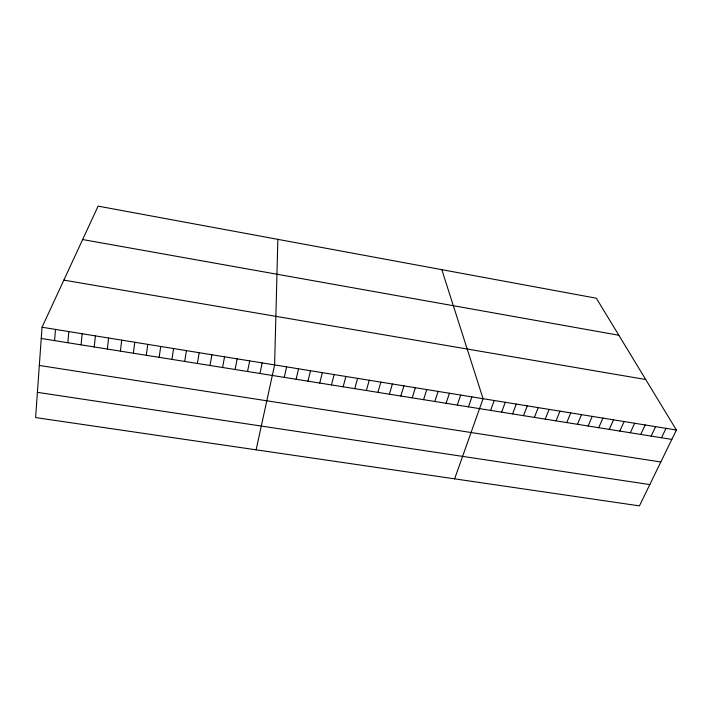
<?xml version="1.0" encoding="UTF-8"?>
<svg xmlns="http://www.w3.org/2000/svg" width="712" height="712" viewBox="0 0 712 712"><rect width="100%" height="100%" fill="white"/><g stroke="black" fill="none" stroke-linecap="round" stroke-linejoin="round"><path stroke-width="1.07" d="M277.858 239.357L274.61 364.918L256.124 449.824M42.044 327.235L35.6 417.588L639.438 505.867L676.4 430.021L596.336 298.221L98.114 206.133L42.044 327.235L676.4 430.021M54.584 340.612L55.474 329.416M67.862 342.739L68.841 331.578M81.088 344.857L82.156 333.732M94.242 346.958L95.399 335.877M107.343 349.058L108.58 338.022M120.381 351.141L121.707 340.14M133.358 353.223L134.773 342.258M146.28 355.288L147.776 344.368M159.141 357.344L160.716 346.468M171.939 359.4L173.603 348.551M184.684 361.438L186.428 350.633M197.375 363.467L199.2 352.698M210.004 365.487L211.909 354.763M222.58 367.499L224.565 356.81M235.093 369.501L237.158 358.848M247.553 371.495L249.698 360.886M259.96 373.488L262.176 362.906M284.248 377.369L286.616 366.867M296.13 379.274L298.568 368.798M307.967 381.169L310.477 370.73M319.741 383.056L322.331 372.652M331.481 384.934L334.133 374.565M343.157 386.803L345.881 376.47M354.79 388.663L357.584 378.366M366.368 390.514L369.234 380.252M377.903 392.365L380.84 382.13M389.393 394.199L392.392 383.999M400.829 396.032L403.891 385.868M412.212 397.857L415.354 387.72M423.551 399.672L426.755 389.571M434.845 401.479L438.111 391.413M446.095 403.277L449.423 393.247M457.291 405.066L460.691 395.071M468.443 406.855L471.905 396.887M454.63 478.847L483.074 398.693L441.814 269.661M490.604 410.397L494.19 400.5M501.622 412.159L505.271 402.289M512.587 413.921L516.298 404.078M523.507 415.666L527.281 405.858M534.383 417.41L538.219 407.629M545.214 419.145L549.112 409.391M556.01 420.872L559.961 411.153M566.752 422.59L570.766 412.907M577.45 424.299L581.526 414.651M588.112 426.007L592.233 416.387M598.721 427.707L602.904 418.113M609.294 429.398L613.539 419.831M619.823 431.08L624.121 421.548M630.307 432.762L634.659 423.257M640.747 434.436L645.161 424.957M651.151 436.1L655.619 426.648M661.51 437.755L666.032 428.339M37.398 392.339L649.807 484.578M39.32 365.461L660.816 461.99M41.243 338.476L671.825 439.402M63.858 280.119L645.731 379.523M82.645 239.543L618.826 335.245"/></g></svg>
